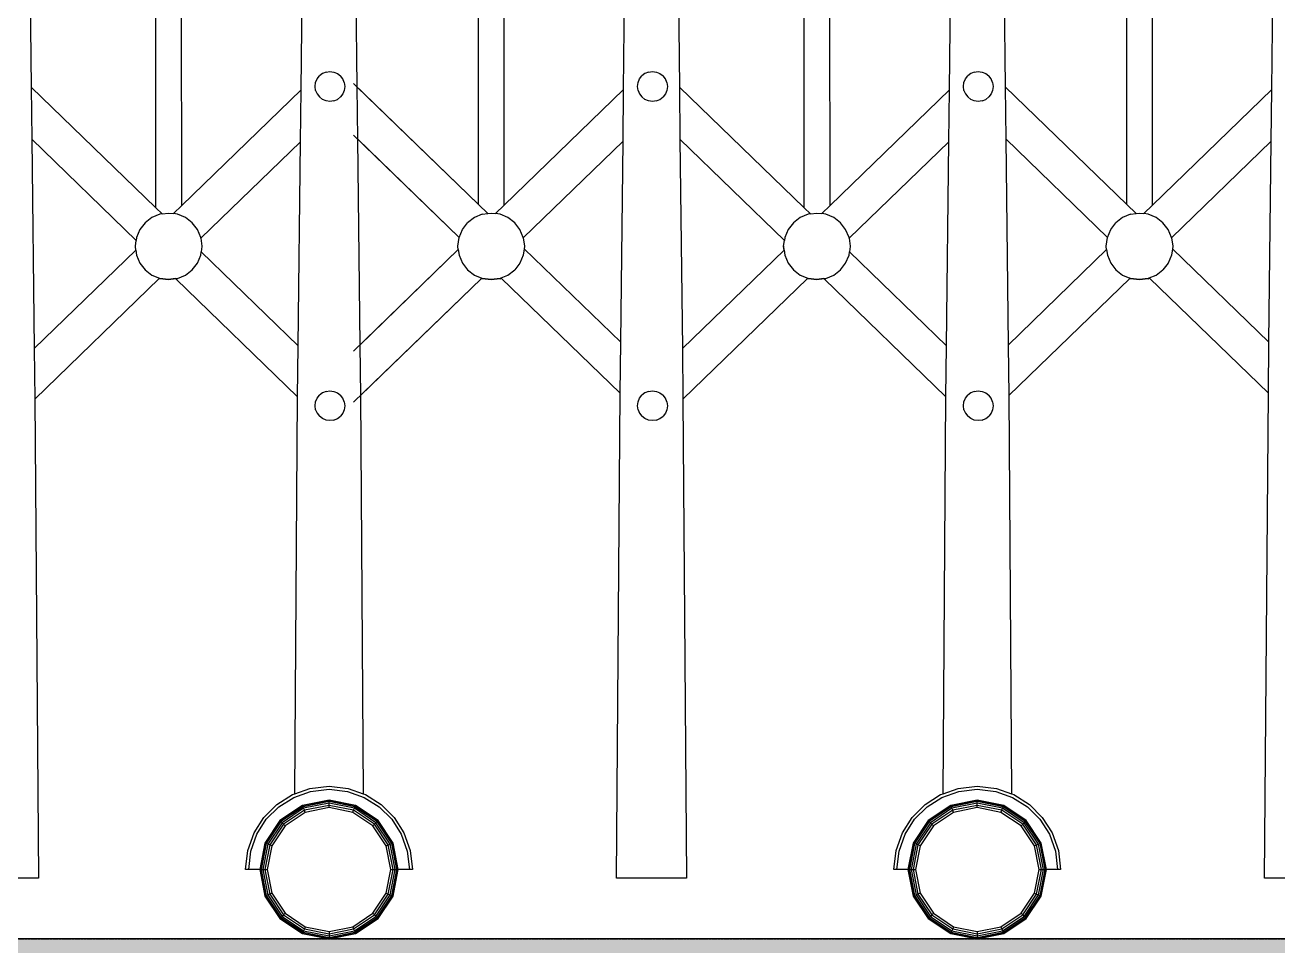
# Model space of a CAD drawing. Extents: x -202236 to 1002404, y -663931 to 1550022.
# Drawn here: x -62637 to -61625, y -351726 to -350982 of the extents above; entities that cross this region are included whole.
import ezdxf

# ---------------------------------------------------------------- set-up
doc = ezdxf.new("R2010")
doc.units = 0
doc.linetypes.add('DOTE', pattern=[2.42, 2, -0.2, 0.02, -0.2])
doc.layers.add('A-AXIS-DOTE', color=14, linetype='DOTE')
doc.layers.add('A-SFCE', color=30, linetype='Continuous')

msp = doc.modelspace()

# ---------------------------------------------------------------- hatches: boundary and pattern name
h = msp.add_hatch()
h.set_pattern_fill('混凝土', color=8, scale=15, angle=-21.69758, style=0, double=1)
h.set_pattern_definition([(50, (-68561.18, -351851.65), (107.589, -9.4128), [11.25, -123.75]), (355, (-68561.18, -351851.65), (-20.8127, 112.8288), [9, -99]), (100.4514, (-68552.21, -351852.44), (86.7764, 103.4159), [9.561, -105.1713]), (46.1842, (-68561.18, -351821.65), (160.0862, -24.8279), [16.875, -185.625]), (96.6356, (-68547.84, -351823.72), (140.1994, 146.1177), [14.3415, -157.757]), (351.1842, (-68561.18, -351821.65), (140.1993, 146.1178), [13.5, -148.5]), (21, (-68546.18, -351829.15), (89.53606, -60.39283), [11.25, -123.75]), (326, (-68546.18, -351829.15), (36.4973, 108.7725), [9, -99]), (71.4514, (-68538.72, -351834.18), (126.0334, 48.3796), [9.561, -105.1713]), (37.5, (-68561.177, -351851.65), (1.82398, 49.93408), [0, -97.8, 0, -100.5, 0, -99.375]), (7.5, (-68561.18, -351851.65), (39.46043, 59.16176), [0, -57.3, 0, -95.55, 0, -37.875]), (327.5, (-68594.627, -351851.65), (80.07337, -3.38323), [0, -37.5, 0, -117, 0, -155.25]), (317.5, (-68609.63, -351851.65), (87.47793, 15.01575), [0, -48.75, 0, -77.7, 0, -110.25])])
h.paths.add_polyline_path([(-55555.67, -351920.63), (-55555.67, -351720.63), (-70458.23, -351720.63), (-70458.23, -351920.63)])

# ---------------------------------------------------------------- linework, layer by layer
at = {"color": 250}
for p, q in [((-62270.85, -351126.81), (-62270.95, -350820.49)), ((-62270.85, -351126.81), (-62270.95, -350820.49)), ((-62250.03, -351127.29), (-62250.12, -350820.16)), ((-62250.03, -351127.29), (-62250.12, -350820.16)), ((-61746.75, -351126.81), (-61746.84, -350820.49)), ((-61725.92, -351127.29), (-61726.02, -350820.16)), ((-62531.59, -351129.65), (-62531.69, -350823.23)), ((-62510.77, -351127.71), (-62510.86, -350823)), ((-62007.48, -351129.65), (-62007.58, -350823.23)), ((-61986.66, -351127.71), (-61986.75, -350823)), ((-62414.26, -351034.17), (-62412.93, -350917.9)), ((-62370.48, -350916.96), (-62369.16, -351031.55)), ((-62153.52, -351033.75), (-62152.16, -350915.09)), ((-61890.15, -351034.17), (-61888.82, -350917.9)), ((-61846.37, -350916.96), (-61845.06, -351031.55)), ((-61629.41, -351033.75), (-61628.05, -350915.09)), ((-62633.79, -350922.2), (-62632.53, -351031.84)), ((-62109.68, -350922.2), (-62108.42, -351031.84)), ((-62401.29, -351025.33), (-62399.4, -351022.89)), ((-62396.97, -351021.01), (-62399.4, -351022.89)), ((-62394.1, -351019.8), (-62396.97, -351021.01)), ((-62394.1, -351019.8), (-62390.9, -351019.37)), ((-62390.9, -351019.37), (-62387.71, -351019.8)), ((-62387.71, -351019.8), (-62384.84, -351021.01)), ((-62384.84, -351021.01), (-62382.4, -351022.89)), ((-62380.52, -351025.33), (-62382.4, -351022.89)), ((-62140.55, -351025.33), (-62138.67, -351022.89)), ((-62136.23, -351021.01), (-62138.67, -351022.89)), ((-62133.36, -351019.8), (-62136.23, -351021.01)), ((-62133.36, -351019.8), (-62130.17, -351019.37)), ((-62130.17, -351019.37), (-62126.97, -351019.8)), ((-62126.97, -351019.8), (-62124.1, -351021.01)), ((-62124.1, -351021.01), (-62121.66, -351022.89)), ((-62119.78, -351025.33), (-62121.66, -351022.89)), ((-61877.18, -351025.33), (-61875.3, -351022.89)), ((-61872.86, -351021.01), (-61875.3, -351022.89)), ((-61869.99, -351019.8), (-61872.86, -351021.01)), ((-61869.99, -351019.8), (-61866.8, -351019.37)), ((-61866.8, -351019.37), (-61863.6, -351019.8)), ((-61863.6, -351019.8), (-61860.73, -351021.01)), ((-61860.73, -351021.01), (-61858.29, -351022.89)), ((-61856.41, -351025.33), (-61858.29, -351022.89)), ((-62632.53, -351031.84), (-62531.59, -351129.65)), ((-62632.53, -351031.84), (-62632.05, -351074.05)), ((-62402.93, -351031.39), (-62402.5, -351028.2)), ((-62402.5, -351034.59), (-62402.93, -351031.39)), ((-62402.5, -351028.2), (-62401.29, -351025.33)), ((-62379.31, -351028.2), (-62380.52, -351025.33)), ((-62379.31, -351028.2), (-62378.88, -351031.39)), ((-62378.88, -351031.39), (-62379.31, -351034.59)), ((-62371.83, -351028.96), (-62270.85, -351126.81)), ((-62369.16, -351031.55), (-62270.85, -351126.81)), ((-62369.16, -351031.55), (-62368.68, -351073.76)), ((-62142.19, -351031.39), (-62141.76, -351028.2)), ((-62141.76, -351034.59), (-62142.19, -351031.39)), ((-62141.76, -351028.2), (-62140.55, -351025.33)), ((-62118.57, -351028.2), (-62119.78, -351025.33)), ((-62118.57, -351028.2), (-62118.14, -351031.39)), ((-62118.14, -351031.39), (-62118.57, -351034.59)), ((-62108.42, -351031.84), (-62007.48, -351129.65)), ((-62108.42, -351031.84), (-62107.94, -351074.05)), ((-61878.82, -351031.39), (-61878.39, -351028.2)), ((-61878.39, -351034.59), (-61878.82, -351031.39)), ((-61878.39, -351028.2), (-61877.18, -351025.33)), ((-61855.2, -351028.2), (-61856.41, -351025.33)), ((-61855.2, -351028.2), (-61854.77, -351031.39)), ((-61854.77, -351031.39), (-61855.2, -351034.59)), ((-61845.06, -351031.55), (-61746.75, -351126.81)), ((-61845.06, -351031.55), (-61844.57, -351073.76)), ((-62510.77, -351127.71), (-62414.26, -351034.17)), ((-62414.74, -351076.04), (-62414.26, -351034.17)), ((-62402.5, -351034.59), (-62401.29, -351037.46)), ((-62401.29, -351037.46), (-62399.4, -351039.89)), ((-62396.97, -351041.78), (-62399.4, -351039.89)), ((-62394.1, -351042.99), (-62396.97, -351041.78)), ((-62390.9, -351043.42), (-62394.1, -351042.99)), ((-62387.71, -351042.99), (-62390.9, -351043.42)), ((-62387.71, -351042.99), (-62384.84, -351041.78)), ((-62384.84, -351041.78), (-62382.4, -351039.89)), ((-62380.52, -351037.46), (-62382.4, -351039.89)), ((-62379.31, -351034.59), (-62380.52, -351037.46)), ((-62250.03, -351127.29), (-62153.52, -351033.75)), ((-62250.03, -351127.29), (-62153.52, -351033.75)), ((-62154, -351075.62), (-62153.52, -351033.75)), ((-62141.76, -351034.59), (-62140.55, -351037.46)), ((-62140.55, -351037.46), (-62138.67, -351039.89)), ((-62136.23, -351041.78), (-62138.67, -351039.89)), ((-62133.36, -351042.99), (-62136.23, -351041.78)), ((-62130.17, -351043.42), (-62133.36, -351042.99)), ((-62126.97, -351042.99), (-62130.17, -351043.42)), ((-62126.97, -351042.99), (-62124.1, -351041.78)), ((-62124.1, -351041.78), (-62121.66, -351039.89)), ((-62119.78, -351037.46), (-62121.66, -351039.89)), ((-62118.57, -351034.59), (-62119.78, -351037.46)), ((-61986.66, -351127.71), (-61890.15, -351034.17)), ((-61890.63, -351076.04), (-61890.15, -351034.17)), ((-61878.39, -351034.59), (-61877.18, -351037.46)), ((-61877.18, -351037.46), (-61875.3, -351039.89)), ((-61872.86, -351041.78), (-61875.3, -351039.89)), ((-61869.99, -351042.99), (-61872.86, -351041.78)), ((-61866.8, -351043.42), (-61869.99, -351042.99)), ((-61863.6, -351042.99), (-61866.8, -351043.42)), ((-61863.6, -351042.99), (-61860.73, -351041.78)), ((-61860.73, -351041.78), (-61858.29, -351039.89)), ((-61856.41, -351037.46), (-61858.29, -351039.89)), ((-61855.2, -351034.59), (-61856.41, -351037.46)), ((-61725.92, -351127.29), (-61629.41, -351033.75)), ((-61629.89, -351075.62), (-61629.41, -351033.75)), ((-62286.51, -351153.38), (-62371.83, -351070.71)), ((-62286.51, -351153.38), (-62368.68, -351073.76)), ((-62368.68, -351073.76), (-62366.77, -351240.45)), ((-61762.4, -351153.38), (-61844.57, -351073.76)), ((-61844.57, -351073.76), (-61842.66, -351240.45)), ((-62547.61, -351155.88), (-62632.05, -351074.05)), ((-62632.05, -351074.05), (-62630.11, -351243.38)), ((-62414.74, -351076.04), (-62495.31, -351154.13)), ((-62416.63, -351241.05), (-62414.74, -351076.04)), ((-62154, -351075.62), (-62234.62, -351153.76)), ((-62154, -351075.62), (-62234.62, -351153.76)), ((-62155.86, -351238.24), (-62154, -351075.62)), ((-62023.5, -351155.88), (-62107.94, -351074.05)), ((-62107.94, -351074.05), (-62106, -351243.38)), ((-61890.63, -351076.04), (-61971.2, -351154.13)), ((-61892.52, -351241.05), (-61890.63, -351076.04)), ((-61629.89, -351075.62), (-61710.51, -351153.76)), ((-61631.75, -351238.24), (-61629.89, -351075.62)), ((-62528.49, -351134.67), (-62534.91, -351137.38)), ((-62531.59, -351129.65), (-62526.67, -351134.42)), ((-62526.67, -351134.42), (-62528.49, -351134.67)), ((-62526.67, -351134.42), (-62521.34, -351133.71)), ((-62521.34, -351133.71), (-62517.49, -351134.22)), ((-62517.49, -351134.22), (-62510.77, -351127.71)), ((-62514.19, -351134.67), (-62517.49, -351134.22)), ((-62507.77, -351137.38), (-62514.19, -351134.67)), ((-62267.75, -351134.67), (-62274.18, -351137.38)), ((-62267.75, -351134.67), (-62274.18, -351137.38)), ((-62270.85, -351126.81), (-62263.36, -351134.08)), ((-62270.85, -351126.81), (-62263.36, -351134.08)), ((-62267.75, -351134.67), (-62263.36, -351134.08)), ((-62267.75, -351134.67), (-62263.36, -351134.08)), ((-62263.36, -351134.08), (-62260.6, -351133.71)), ((-62263.36, -351134.08), (-62260.6, -351133.71)), ((-62260.6, -351133.71), (-62257.13, -351134.17)), ((-62260.6, -351133.71), (-62257.13, -351134.17)), ((-62250.03, -351127.29), (-62257.13, -351134.17)), ((-62250.03, -351127.29), (-62257.13, -351134.17)), ((-62253.45, -351134.67), (-62257.13, -351134.17)), ((-62253.45, -351134.67), (-62257.13, -351134.17)), ((-62247.03, -351137.38), (-62253.45, -351134.67)), ((-62247.03, -351137.38), (-62253.45, -351134.67)), ((-62004.38, -351134.67), (-62010.81, -351137.38)), ((-62007.48, -351129.65), (-62002.56, -351134.42)), ((-62002.56, -351134.42), (-62004.38, -351134.67)), ((-62002.56, -351134.42), (-61997.23, -351133.71)), ((-61997.23, -351133.71), (-61993.38, -351134.22)), ((-61993.38, -351134.22), (-61986.66, -351127.71)), ((-61990.08, -351134.67), (-61993.38, -351134.22)), ((-61983.66, -351137.38), (-61990.08, -351134.67)), ((-61743.64, -351134.67), (-61750.07, -351137.38)), ((-61746.75, -351126.81), (-61739.25, -351134.08)), ((-61743.64, -351134.67), (-61739.25, -351134.08)), ((-61739.25, -351134.08), (-61736.49, -351133.71)), ((-61736.49, -351133.71), (-61733.02, -351134.17)), ((-61725.92, -351127.29), (-61733.02, -351134.17)), ((-61729.35, -351134.67), (-61733.02, -351134.17)), ((-61722.92, -351137.38), (-61729.35, -351134.67)), ((-62540.36, -351141.59), (-62544.57, -351147.04)), ((-62534.91, -351137.38), (-62540.36, -351141.59)), ((-62502.32, -351141.59), (-62507.77, -351137.38)), ((-62498.11, -351147.04), (-62502.32, -351141.59)), ((-62283.83, -351147.04), (-62279.62, -351141.59)), ((-62283.83, -351147.04), (-62279.62, -351141.59)), ((-62274.18, -351137.38), (-62279.62, -351141.59)), ((-62274.18, -351137.38), (-62279.62, -351141.59)), ((-62241.58, -351141.59), (-62247.03, -351137.38)), ((-62241.58, -351141.59), (-62247.03, -351137.38)), ((-62237.37, -351147.04), (-62241.58, -351141.59)), ((-62237.37, -351147.04), (-62241.58, -351141.59)), ((-62016.25, -351141.59), (-62020.46, -351147.04)), ((-62010.81, -351137.38), (-62016.25, -351141.59)), ((-61978.21, -351141.59), (-61983.66, -351137.38)), ((-61974, -351147.04), (-61978.21, -351141.59)), ((-61759.72, -351147.04), (-61755.51, -351141.59)), ((-61750.07, -351137.38), (-61755.51, -351141.59)), ((-61717.47, -351141.59), (-61722.92, -351137.38)), ((-61713.27, -351147.04), (-61717.47, -351141.59)), ((-62547.28, -351153.46), (-62547.61, -351155.88)), ((-62544.57, -351147.04), (-62547.28, -351153.46)), ((-62495.4, -351153.46), (-62498.11, -351147.04)), ((-62495.31, -351154.13), (-62495.4, -351153.46)), ((-62495.31, -351154.13), (-62494.44, -351160.61)), ((-62287.51, -351160.61), (-62286.54, -351153.46)), ((-62287.51, -351160.61), (-62286.54, -351153.46)), ((-62286.54, -351153.46), (-62286.51, -351153.38)), ((-62286.54, -351153.46), (-62286.51, -351153.38)), ((-62286.51, -351153.38), (-62283.83, -351147.04)), ((-62286.51, -351153.38), (-62283.83, -351147.04)), ((-62234.66, -351153.46), (-62237.37, -351147.04)), ((-62234.66, -351153.46), (-62237.37, -351147.04)), ((-62234.62, -351153.76), (-62234.66, -351153.46)), ((-62234.62, -351153.76), (-62234.66, -351153.46)), ((-62234.62, -351153.76), (-62233.7, -351160.61)), ((-62234.62, -351153.76), (-62233.7, -351160.61)), ((-62023.17, -351153.46), (-62023.5, -351155.88)), ((-62020.46, -351147.04), (-62023.17, -351153.46)), ((-61971.29, -351153.46), (-61974, -351147.04)), ((-61971.2, -351154.13), (-61971.29, -351153.46)), ((-61971.2, -351154.13), (-61970.33, -351160.61)), ((-61763.4, -351160.61), (-61762.44, -351153.46)), ((-61762.44, -351153.46), (-61762.4, -351153.38)), ((-61762.4, -351153.38), (-61759.72, -351147.04)), ((-61710.55, -351153.46), (-61713.27, -351147.04)), ((-61710.51, -351153.76), (-61710.55, -351153.46)), ((-61710.51, -351153.76), (-61709.59, -351160.61)), ((-62630.11, -351243.38), (-62547.87, -351163.67)), ((-62548.25, -351160.61), (-62547.61, -351155.88)), ((-62548.22, -351160.77), (-62548.25, -351160.61)), ((-62548.25, -351160.92), (-62548.22, -351160.77)), ((-62547.87, -351163.67), (-62548.25, -351160.92)), ((-62547.84, -351163.64), (-62548.22, -351160.77)), ((-62547.87, -351163.67), (-62547.84, -351163.64)), ((-62547.84, -351163.64), (-62547.28, -351167.76)), ((-62495.4, -351167.76), (-62495.04, -351165.08)), ((-62494.46, -351160.77), (-62495.04, -351165.08)), ((-62495.04, -351165.08), (-62495, -351165.11)), ((-62494.44, -351160.92), (-62495, -351165.11)), ((-62495, -351165.11), (-62416.63, -351241.05)), ((-62494.44, -351160.61), (-62494.46, -351160.77)), ((-62494.46, -351160.77), (-62494.44, -351160.92)), ((-62371.83, -351245.35), (-62287.19, -351163.31)), ((-62366.77, -351240.45), (-62287.19, -351163.31)), ((-62287.49, -351160.77), (-62287.51, -351160.61)), ((-62287.49, -351160.77), (-62287.51, -351160.61)), ((-62287.51, -351160.92), (-62287.49, -351160.77)), ((-62287.51, -351160.92), (-62287.49, -351160.77)), ((-62287.19, -351163.31), (-62287.51, -351160.92)), ((-62287.19, -351163.31), (-62287.51, -351160.92)), ((-62287.15, -351163.27), (-62287.49, -351160.77)), ((-62287.15, -351163.27), (-62287.49, -351160.77)), ((-62287.19, -351163.31), (-62287.15, -351163.27)), ((-62287.19, -351163.31), (-62287.15, -351163.27)), ((-62287.15, -351163.27), (-62286.54, -351167.76)), ((-62287.15, -351163.27), (-62286.54, -351167.76)), ((-62233.96, -351162.56), (-62234.66, -351167.76)), ((-62233.96, -351162.56), (-62234.66, -351167.76)), ((-62233.72, -351160.77), (-62233.96, -351162.56)), ((-62233.72, -351160.77), (-62233.96, -351162.56)), ((-62233.96, -351162.56), (-62233.92, -351162.6)), ((-62233.96, -351162.56), (-62233.92, -351162.6)), ((-62233.7, -351160.92), (-62233.92, -351162.6)), ((-62233.7, -351160.92), (-62233.92, -351162.6)), ((-62233.92, -351162.6), (-62155.86, -351238.24)), ((-62233.92, -351162.6), (-62155.86, -351238.24)), ((-62233.7, -351160.61), (-62233.72, -351160.77)), ((-62233.7, -351160.61), (-62233.72, -351160.77)), ((-62233.72, -351160.77), (-62233.7, -351160.92)), ((-62233.72, -351160.77), (-62233.7, -351160.92)), ((-62106, -351243.38), (-62023.77, -351163.67)), ((-62024.14, -351160.61), (-62023.5, -351155.88)), ((-62024.12, -351160.77), (-62024.14, -351160.61)), ((-62024.14, -351160.92), (-62024.12, -351160.77)), ((-62023.77, -351163.67), (-62024.14, -351160.92)), ((-62023.73, -351163.64), (-62024.12, -351160.77)), ((-62023.77, -351163.67), (-62023.73, -351163.64)), ((-62023.73, -351163.64), (-62023.17, -351167.76)), ((-61971.29, -351167.76), (-61970.93, -351165.08)), ((-61970.35, -351160.77), (-61970.93, -351165.08)), ((-61970.93, -351165.08), (-61970.89, -351165.11)), ((-61970.33, -351160.92), (-61970.89, -351165.11)), ((-61970.89, -351165.11), (-61892.52, -351241.05)), ((-61970.33, -351160.61), (-61970.35, -351160.77)), ((-61970.35, -351160.77), (-61970.33, -351160.92)), ((-61842.66, -351240.45), (-61763.08, -351163.31)), ((-61763.38, -351160.77), (-61763.4, -351160.61)), ((-61763.4, -351160.92), (-61763.38, -351160.77)), ((-61763.08, -351163.31), (-61763.4, -351160.92)), ((-61763.04, -351163.27), (-61763.38, -351160.77)), ((-61763.08, -351163.31), (-61763.04, -351163.27)), ((-61763.04, -351163.27), (-61762.44, -351167.76)), ((-61709.85, -351162.56), (-61710.55, -351167.76)), ((-61709.61, -351160.77), (-61709.85, -351162.56)), ((-61709.85, -351162.56), (-61709.82, -351162.6)), ((-61709.59, -351160.92), (-61709.82, -351162.6)), ((-61709.82, -351162.6), (-61631.75, -351238.24)), ((-61709.59, -351160.61), (-61709.61, -351160.77)), ((-61709.61, -351160.77), (-61709.59, -351160.92)), ((-62547.28, -351167.76), (-62544.57, -351174.18)), ((-62544.57, -351174.18), (-62540.36, -351179.63)), ((-62502.32, -351179.63), (-62498.11, -351174.18)), ((-62498.11, -351174.18), (-62495.4, -351167.76)), ((-62286.54, -351167.76), (-62283.83, -351174.18)), ((-62286.54, -351167.76), (-62283.83, -351174.18)), ((-62283.83, -351174.18), (-62279.62, -351179.63)), ((-62283.83, -351174.18), (-62279.62, -351179.63)), ((-62237.37, -351174.18), (-62241.58, -351179.63)), ((-62237.37, -351174.18), (-62241.58, -351179.63)), ((-62234.66, -351167.76), (-62237.37, -351174.18)), ((-62234.66, -351167.76), (-62237.37, -351174.18)), ((-62023.17, -351167.76), (-62020.46, -351174.18)), ((-62020.46, -351174.18), (-62016.25, -351179.63)), ((-61978.21, -351179.63), (-61974, -351174.18)), ((-61974, -351174.18), (-61971.29, -351167.76)), ((-61762.44, -351167.76), (-61759.72, -351174.18)), ((-61759.72, -351174.18), (-61755.51, -351179.63)), ((-61713.27, -351174.18), (-61717.47, -351179.63)), ((-61710.55, -351167.76), (-61713.27, -351174.18)), ((-62540.36, -351179.63), (-62534.91, -351183.84)), ((-62534.91, -351183.84), (-62528.68, -351186.47)), ((-62514.19, -351186.55), (-62507.77, -351183.84)), ((-62507.77, -351183.84), (-62502.32, -351179.63)), ((-62279.62, -351179.63), (-62274.18, -351183.84)), ((-62279.62, -351179.63), (-62274.18, -351183.84)), ((-62274.18, -351183.84), (-62268.24, -351186.35)), ((-62274.18, -351183.84), (-62268.24, -351186.35)), ((-62252.64, -351186.21), (-62247.03, -351183.84)), ((-62252.64, -351186.21), (-62247.03, -351183.84)), ((-62247.03, -351183.84), (-62241.58, -351179.63)), ((-62247.03, -351183.84), (-62241.58, -351179.63)), ((-62016.25, -351179.63), (-62010.81, -351183.84)), ((-62010.81, -351183.84), (-62004.57, -351186.47)), ((-61990.08, -351186.55), (-61983.66, -351183.84)), ((-61983.66, -351183.84), (-61978.21, -351179.63)), ((-61755.51, -351179.63), (-61750.07, -351183.84)), ((-61750.07, -351183.84), (-61744.13, -351186.35)), ((-61728.53, -351186.21), (-61722.92, -351183.84)), ((-61722.92, -351183.84), (-61717.47, -351179.63)), ((-62528.9, -351186.69), (-62629.64, -351284.33)), ((-62528.68, -351186.47), (-62528.9, -351186.69)), ((-62528.49, -351186.86), (-62528.9, -351186.69)), ((-62528.49, -351186.55), (-62528.68, -351186.47)), ((-62521.34, -351187.52), (-62528.49, -351186.55)), ((-62521.34, -351187.82), (-62528.49, -351186.86)), ((-62515.73, -351186.76), (-62521.34, -351187.52)), ((-62515.46, -351187.03), (-62521.34, -351187.82)), ((-62515.73, -351186.76), (-62514.19, -351186.55)), ((-62515.46, -351187.03), (-62515.73, -351186.76)), ((-62417.11, -351282.33), (-62515.46, -351187.03)), ((-62268.46, -351186.56), (-62371.83, -351286.76)), ((-62268.46, -351186.56), (-62366.3, -351281.4)), ((-62268.24, -351186.35), (-62268.46, -351186.56)), ((-62268.24, -351186.35), (-62268.46, -351186.56)), ((-62267.75, -351186.86), (-62268.46, -351186.56)), ((-62267.75, -351186.86), (-62268.46, -351186.56)), ((-62267.75, -351186.55), (-62268.24, -351186.35)), ((-62267.75, -351186.55), (-62268.24, -351186.35)), ((-62260.6, -351187.52), (-62267.75, -351186.55)), ((-62260.6, -351187.52), (-62267.75, -351186.55)), ((-62260.6, -351187.82), (-62267.75, -351186.86)), ((-62260.6, -351187.82), (-62267.75, -351186.86)), ((-62253.45, -351186.55), (-62260.6, -351187.52)), ((-62253.45, -351186.55), (-62260.6, -351187.52)), ((-62253.45, -351186.86), (-62260.6, -351187.82)), ((-62253.45, -351186.86), (-62260.6, -351187.82)), ((-62253.45, -351186.55), (-62252.64, -351186.21)), ((-62253.45, -351186.55), (-62252.64, -351186.21)), ((-62253.45, -351186.86), (-62252.41, -351186.42)), ((-62253.45, -351186.86), (-62252.41, -351186.42)), ((-62252.41, -351186.42), (-62252.64, -351186.21)), ((-62252.41, -351186.42), (-62252.64, -351186.21)), ((-62156.34, -351279.52), (-62252.41, -351186.42)), ((-62156.34, -351279.52), (-62252.41, -351186.42)), ((-62004.79, -351186.69), (-62105.53, -351284.33)), ((-62004.57, -351186.47), (-62004.79, -351186.69)), ((-62004.38, -351186.86), (-62004.79, -351186.69)), ((-62004.38, -351186.55), (-62004.57, -351186.47)), ((-61997.23, -351187.52), (-62004.38, -351186.55)), ((-61997.23, -351187.82), (-62004.38, -351186.86)), ((-61991.63, -351186.76), (-61997.23, -351187.52)), ((-61991.35, -351187.03), (-61997.23, -351187.82)), ((-61991.63, -351186.76), (-61990.08, -351186.55)), ((-61991.35, -351187.03), (-61991.63, -351186.76)), ((-61893, -351282.33), (-61991.35, -351187.03)), ((-61744.35, -351186.56), (-61842.19, -351281.4)), ((-61744.13, -351186.35), (-61744.35, -351186.56)), ((-61743.64, -351186.86), (-61744.35, -351186.56)), ((-61743.64, -351186.55), (-61744.13, -351186.35)), ((-61736.49, -351187.52), (-61743.64, -351186.55)), ((-61736.49, -351187.82), (-61743.64, -351186.86)), ((-61729.35, -351186.55), (-61736.49, -351187.52)), ((-61729.35, -351186.86), (-61736.49, -351187.82)), ((-61729.35, -351186.55), (-61728.53, -351186.21)), ((-61729.35, -351186.86), (-61728.31, -351186.42)), ((-61728.31, -351186.42), (-61728.53, -351186.21)), ((-61632.23, -351279.52), (-61728.31, -351186.42)), ((-62630.11, -351243.38), (-62629.64, -351284.33)), ((-62417.11, -351282.33), (-62416.63, -351241.05)), ((-62366.77, -351240.45), (-62366.3, -351281.4)), ((-62156.34, -351279.52), (-62155.86, -351238.24)), ((-62106, -351243.38), (-62105.53, -351284.33)), ((-61893, -351282.33), (-61892.52, -351241.05)), ((-61842.66, -351240.45), (-61842.19, -351281.4)), ((-61632.23, -351279.52), (-61631.75, -351238.24)), ((-62629.64, -351284.33), (-62626.66, -351671.58)), ((-62419.32, -351603.33), (-62417.11, -351282.33)), ((-62402.93, -351289.55), (-62402.5, -351286.35)), ((-62402.5, -351286.35), (-62401.29, -351283.48)), ((-62401.29, -351283.48), (-62399.4, -351281.05)), ((-62396.97, -351279.17), (-62399.4, -351281.05)), ((-62394.1, -351277.95), (-62396.97, -351279.17)), ((-62394.1, -351277.95), (-62390.9, -351277.52)), ((-62390.9, -351277.52), (-62387.71, -351277.95)), ((-62387.71, -351277.95), (-62384.84, -351279.17)), ((-62384.84, -351279.17), (-62382.4, -351281.05)), ((-62380.52, -351283.48), (-62382.4, -351281.05)), ((-62379.31, -351286.35), (-62380.52, -351283.48)), ((-62379.31, -351286.35), (-62378.88, -351289.55)), ((-62366.3, -351281.4), (-62364.07, -351603.33)), ((-62159.37, -351671.58), (-62156.34, -351279.52)), ((-62142.19, -351289.55), (-62141.76, -351286.35)), ((-62141.76, -351286.35), (-62140.55, -351283.48)), ((-62140.55, -351283.48), (-62138.67, -351281.05)), ((-62136.23, -351279.17), (-62138.67, -351281.05)), ((-62133.36, -351277.95), (-62136.23, -351279.17)), ((-62133.36, -351277.95), (-62130.17, -351277.52)), ((-62130.17, -351277.52), (-62126.97, -351277.95)), ((-62126.97, -351277.95), (-62124.1, -351279.17)), ((-62124.1, -351279.17), (-62121.66, -351281.05)), ((-62119.78, -351283.48), (-62121.66, -351281.05)), ((-62118.57, -351286.35), (-62119.78, -351283.48)), ((-62118.57, -351286.35), (-62118.14, -351289.55)), ((-62105.53, -351284.33), (-62102.55, -351671.58)), ((-61895.22, -351603.33), (-61893, -351282.33)), ((-61878.82, -351289.55), (-61878.39, -351286.35)), ((-61878.39, -351286.35), (-61877.18, -351283.48)), ((-61877.18, -351283.48), (-61875.3, -351281.05)), ((-61872.86, -351279.17), (-61875.3, -351281.05)), ((-61869.99, -351277.95), (-61872.86, -351279.17)), ((-61869.99, -351277.95), (-61866.8, -351277.52)), ((-61866.8, -351277.52), (-61863.6, -351277.95)), ((-61863.6, -351277.95), (-61860.73, -351279.17)), ((-61860.73, -351279.17), (-61858.29, -351281.05)), ((-61856.41, -351283.48), (-61858.29, -351281.05)), ((-61855.2, -351286.35), (-61856.41, -351283.48)), ((-61855.2, -351286.35), (-61854.77, -351289.55)), ((-61842.19, -351281.4), (-61839.96, -351603.33)), ((-61635.26, -351671.58), (-61632.23, -351279.52)), ((-62402.5, -351292.74), (-62402.93, -351289.55)), ((-62402.5, -351292.74), (-62401.29, -351295.62)), ((-62401.29, -351295.62), (-62399.4, -351298.05)), ((-62380.52, -351295.62), (-62382.4, -351298.05)), ((-62379.31, -351292.74), (-62380.52, -351295.62)), ((-62378.88, -351289.55), (-62379.31, -351292.74)), ((-62141.76, -351292.74), (-62142.19, -351289.55)), ((-62141.76, -351292.74), (-62140.55, -351295.62)), ((-62140.55, -351295.62), (-62138.67, -351298.05)), ((-62119.78, -351295.62), (-62121.66, -351298.05)), ((-62118.57, -351292.74), (-62119.78, -351295.62)), ((-62118.14, -351289.55), (-62118.57, -351292.74)), ((-61878.39, -351292.74), (-61878.82, -351289.55)), ((-61878.39, -351292.74), (-61877.18, -351295.62)), ((-61877.18, -351295.62), (-61875.3, -351298.05)), ((-61856.41, -351295.62), (-61858.29, -351298.05)), ((-61855.2, -351292.74), (-61856.41, -351295.62)), ((-61854.77, -351289.55), (-61855.2, -351292.74)), ((-62396.97, -351299.93), (-62399.4, -351298.05)), ((-62394.1, -351301.14), (-62396.97, -351299.93)), ((-62390.9, -351301.57), (-62394.1, -351301.14)), ((-62387.71, -351301.14), (-62390.9, -351301.57)), ((-62387.71, -351301.14), (-62384.84, -351299.93)), ((-62384.84, -351299.93), (-62382.4, -351298.05)), ((-62136.23, -351299.93), (-62138.67, -351298.05)), ((-62133.36, -351301.14), (-62136.23, -351299.93)), ((-62130.17, -351301.57), (-62133.36, -351301.14)), ((-62126.97, -351301.14), (-62130.17, -351301.57)), ((-62126.97, -351301.14), (-62124.1, -351299.93)), ((-62124.1, -351299.93), (-62121.66, -351298.05)), ((-61872.86, -351299.93), (-61875.3, -351298.05)), ((-61869.99, -351301.14), (-61872.86, -351299.93)), ((-61866.8, -351301.57), (-61869.99, -351301.14)), ((-61863.6, -351301.14), (-61866.8, -351301.57)), ((-61863.6, -351301.14), (-61860.73, -351299.93)), ((-61860.73, -351299.93), (-61858.29, -351298.05)), ((-62419.32, -351603.33), (-62407.14, -351598.97)), ((-62407.14, -351598.97), (-62391.7, -351597.19)), ((-62406.58, -351601.37), (-62391.7, -351599.65)), ((-62391.7, -351597.19), (-62376.25, -351598.97)), ((-62391.7, -351599.65), (-62376.81, -351601.37)), ((-62376.25, -351598.97), (-62364.07, -351603.33)), ((-61895.22, -351603.33), (-61883.03, -351598.97)), ((-61883.03, -351598.97), (-61867.59, -351597.19)), ((-61882.47, -351601.37), (-61867.59, -351599.65)), ((-61867.59, -351597.19), (-61852.14, -351598.97)), ((-61867.59, -351599.65), (-61852.7, -351601.37)), ((-61852.14, -351598.97), (-61839.96, -351603.33)), ((-62433.84, -351612.01), (-62421.33, -351604.05)), ((-62432.31, -351613.93), (-62420.25, -351606.26)), ((-62421.33, -351604.05), (-62419.32, -351603.33)), ((-62420.25, -351606.26), (-62406.58, -351601.37)), ((-62391.7, -351608.56), (-62413.14, -351612.82)), ((-62391.7, -351608.85), (-62413.03, -351613.09)), ((-62391.7, -351609.7), (-62412.71, -351613.88)), ((-62370.25, -351612.82), (-62391.7, -351608.56)), ((-62391.7, -351608.85), (-62391.7, -351608.56)), ((-62370.36, -351613.09), (-62391.7, -351608.85)), ((-62391.7, -351609.7), (-62391.7, -351608.85)), ((-62370.69, -351613.88), (-62391.7, -351609.7)), ((-62391.7, -351611.02), (-62391.7, -351609.7)), ((-62376.81, -351601.37), (-62363.14, -351606.26)), ((-62364.07, -351603.33), (-62362.07, -351604.05)), ((-62363.14, -351606.26), (-62351.09, -351613.93)), ((-62362.07, -351604.05), (-62349.55, -351612.01)), ((-61909.73, -351612.01), (-61897.22, -351604.05)), ((-61908.2, -351613.93), (-61896.14, -351606.26)), ((-61897.22, -351604.05), (-61895.22, -351603.33)), ((-61896.14, -351606.26), (-61882.47, -351601.37)), ((-61867.59, -351608.56), (-61889.03, -351612.82)), ((-61867.59, -351608.85), (-61888.92, -351613.09)), ((-61867.59, -351609.7), (-61888.6, -351613.88)), ((-61846.14, -351612.82), (-61867.59, -351608.56)), ((-61867.59, -351608.85), (-61867.59, -351608.56)), ((-61846.26, -351613.09), (-61867.59, -351608.85)), ((-61867.59, -351609.7), (-61867.59, -351608.85)), ((-61846.58, -351613.88), (-61867.59, -351609.7)), ((-61867.59, -351611.02), (-61867.59, -351609.7)), ((-61852.7, -351601.37), (-61839.04, -351606.26)), ((-61839.96, -351603.33), (-61837.96, -351604.05)), ((-61839.04, -351606.26), (-61826.98, -351613.93)), ((-61837.96, -351604.05), (-61825.44, -351612.01)), ((-62444.29, -351622.45), (-62433.84, -351612.01)), ((-62442.37, -351624), (-62432.31, -351613.93)), ((-62413.14, -351612.82), (-62431.32, -351624.97)), ((-62413.03, -351613.09), (-62431.12, -351625.18)), ((-62412.71, -351613.88), (-62430.52, -351625.78)), ((-62412.2, -351615.1), (-62429.58, -351626.71)), ((-62411.56, -351616.64), (-62428.4, -351627.89)), ((-62410.86, -351618.35), (-62427.1, -351629.2)), ((-62413.03, -351613.09), (-62413.14, -351612.82)), ((-62412.71, -351613.88), (-62413.03, -351613.09)), ((-62412.2, -351615.1), (-62412.71, -351613.88)), ((-62391.7, -351611.02), (-62412.2, -351615.1)), ((-62411.56, -351616.64), (-62412.2, -351615.1)), ((-62391.7, -351612.69), (-62411.56, -351616.64)), ((-62410.86, -351618.35), (-62411.56, -351616.64)), ((-62391.7, -351614.53), (-62410.86, -351618.35)), ((-62371.2, -351615.1), (-62391.7, -351611.02)), ((-62391.7, -351612.69), (-62391.7, -351611.02)), ((-62371.83, -351616.64), (-62391.7, -351612.69)), ((-62391.7, -351614.53), (-62391.7, -351612.69)), ((-62372.54, -351618.35), (-62391.7, -351614.53)), ((-62372.54, -351618.35), (-62371.83, -351616.64)), ((-62356.3, -351629.2), (-62372.54, -351618.35)), ((-62371.83, -351616.64), (-62371.2, -351615.1)), ((-62354.99, -351627.89), (-62371.83, -351616.64)), ((-62371.2, -351615.1), (-62370.69, -351613.88)), ((-62353.81, -351626.71), (-62371.2, -351615.1)), ((-62370.69, -351613.88), (-62370.36, -351613.09)), ((-62352.88, -351625.78), (-62370.69, -351613.88)), ((-62370.36, -351613.09), (-62370.25, -351612.82)), ((-62352.28, -351625.18), (-62370.36, -351613.09)), ((-62352.07, -351624.97), (-62370.25, -351612.82)), ((-62351.09, -351613.93), (-62341.03, -351624)), ((-62349.55, -351612.01), (-62339.11, -351622.45)), ((-61920.18, -351622.45), (-61909.73, -351612.01)), ((-61918.26, -351624), (-61908.2, -351613.93)), ((-61889.03, -351612.82), (-61907.21, -351624.97)), ((-61888.92, -351613.09), (-61907.01, -351625.18)), ((-61888.6, -351613.88), (-61906.41, -351625.78)), ((-61888.09, -351615.1), (-61905.47, -351626.71)), ((-61887.45, -351616.64), (-61904.29, -351627.89)), ((-61886.75, -351618.35), (-61902.99, -351629.2)), ((-61888.92, -351613.09), (-61889.03, -351612.82)), ((-61888.6, -351613.88), (-61888.92, -351613.09)), ((-61888.09, -351615.1), (-61888.6, -351613.88)), ((-61867.59, -351611.02), (-61888.09, -351615.1)), ((-61887.45, -351616.64), (-61888.09, -351615.1)), ((-61867.59, -351612.69), (-61887.45, -351616.64)), ((-61886.75, -351618.35), (-61887.45, -351616.64)), ((-61867.59, -351614.53), (-61886.75, -351618.35)), ((-61847.09, -351615.1), (-61867.59, -351611.02)), ((-61867.59, -351612.69), (-61867.59, -351611.02)), ((-61847.72, -351616.64), (-61867.59, -351612.69)), ((-61867.59, -351614.53), (-61867.59, -351612.69)), ((-61848.43, -351618.35), (-61867.59, -351614.53)), ((-61848.43, -351618.35), (-61847.72, -351616.64)), ((-61832.19, -351629.2), (-61848.43, -351618.35)), ((-61847.72, -351616.64), (-61847.09, -351615.1)), ((-61830.88, -351627.89), (-61847.72, -351616.64)), ((-61847.09, -351615.1), (-61846.58, -351613.88)), ((-61829.71, -351626.71), (-61847.09, -351615.1)), ((-61846.58, -351613.88), (-61846.26, -351613.09)), ((-61828.77, -351625.78), (-61846.58, -351613.88)), ((-61846.26, -351613.09), (-61846.14, -351612.82)), ((-61828.17, -351625.18), (-61846.26, -351613.09)), ((-61827.96, -351624.97), (-61846.14, -351612.82)), ((-61826.98, -351613.93), (-61816.92, -351624)), ((-61825.44, -351612.01), (-61815, -351622.45)), ((-62452.25, -351634.97), (-62444.29, -351622.45)), ((-62450.04, -351636.06), (-62442.37, -351624)), ((-62431.32, -351624.97), (-62443.47, -351643.15)), ((-62431.12, -351625.18), (-62443.2, -351643.26)), ((-62430.52, -351625.78), (-62442.42, -351643.59)), ((-62429.58, -351626.71), (-62441.19, -351644.09)), ((-62428.4, -351627.89), (-62439.65, -351644.73)), ((-62427.1, -351629.2), (-62437.95, -351645.44)), ((-62431.12, -351625.18), (-62431.32, -351624.97)), ((-62430.52, -351625.78), (-62431.12, -351625.18)), ((-62429.58, -351626.71), (-62430.52, -351625.78)), ((-62428.4, -351627.89), (-62429.58, -351626.71)), ((-62427.1, -351629.2), (-62428.4, -351627.89)), ((-62356.3, -351629.2), (-62354.99, -351627.89)), ((-62345.45, -351645.44), (-62356.3, -351629.2)), ((-62354.99, -351627.89), (-62353.81, -351626.71)), ((-62343.74, -351644.73), (-62354.99, -351627.89)), ((-62353.81, -351626.71), (-62352.88, -351625.78)), ((-62342.2, -351644.09), (-62353.81, -351626.71)), ((-62352.88, -351625.78), (-62352.28, -351625.18)), ((-62340.98, -351643.59), (-62352.88, -351625.78)), ((-62352.28, -351625.18), (-62352.07, -351624.97)), ((-62340.19, -351643.26), (-62352.28, -351625.18)), ((-62339.92, -351643.15), (-62352.07, -351624.97)), ((-62341.03, -351624), (-62333.36, -351636.06)), ((-62339.11, -351622.45), (-62331.15, -351634.97)), ((-61928.14, -351634.97), (-61920.18, -351622.45)), ((-61925.93, -351636.06), (-61918.26, -351624)), ((-61907.21, -351624.97), (-61919.36, -351643.15)), ((-61907.01, -351625.18), (-61919.09, -351643.26)), ((-61906.41, -351625.78), (-61918.31, -351643.59)), ((-61905.47, -351626.71), (-61917.09, -351644.09)), ((-61904.29, -351627.89), (-61915.55, -351644.73)), ((-61902.99, -351629.2), (-61913.84, -351645.44)), ((-61907.01, -351625.18), (-61907.21, -351624.97)), ((-61906.41, -351625.78), (-61907.01, -351625.18)), ((-61905.47, -351626.71), (-61906.41, -351625.78)), ((-61904.29, -351627.89), (-61905.47, -351626.71)), ((-61902.99, -351629.2), (-61904.29, -351627.89)), ((-61832.19, -351629.2), (-61830.88, -351627.89)), ((-61821.34, -351645.44), (-61832.19, -351629.2)), ((-61830.88, -351627.89), (-61829.71, -351626.71)), ((-61819.63, -351644.73), (-61830.88, -351627.89)), ((-61829.71, -351626.71), (-61828.77, -351625.78)), ((-61818.09, -351644.09), (-61829.71, -351626.71)), ((-61828.77, -351625.78), (-61828.17, -351625.18)), ((-61816.87, -351643.59), (-61828.77, -351625.78)), ((-61828.17, -351625.18), (-61827.96, -351624.97)), ((-61816.09, -351643.26), (-61828.17, -351625.18)), ((-61815.82, -351643.15), (-61827.96, -351624.97)), ((-61816.92, -351624), (-61809.25, -351636.06)), ((-61815, -351622.45), (-61807.04, -351634.97)), ((-62457.32, -351649.15), (-62452.25, -351634.97)), ((-62454.93, -351649.73), (-62450.04, -351636.06)), ((-62333.36, -351636.06), (-62328.47, -351649.73)), ((-62331.15, -351634.97), (-62326.07, -351649.15)), ((-61933.21, -351649.15), (-61928.14, -351634.97)), ((-61930.82, -351649.73), (-61925.93, -351636.06)), ((-61809.25, -351636.06), (-61804.36, -351649.73)), ((-61807.04, -351634.97), (-61801.96, -351649.15)), ((-62459.1, -351664.6), (-62457.32, -351649.15)), ((-62456.64, -351664.6), (-62454.93, -351649.73)), ((-62443.47, -351643.15), (-62447.74, -351664.6)), ((-62443.2, -351643.26), (-62447.44, -351664.6)), ((-62442.42, -351643.59), (-62446.59, -351664.6)), ((-62441.19, -351644.09), (-62445.27, -351664.6)), ((-62439.65, -351644.73), (-62443.61, -351664.6)), ((-62443.2, -351643.26), (-62443.47, -351643.15)), ((-62442.42, -351643.59), (-62443.2, -351643.26)), ((-62441.19, -351644.09), (-62442.42, -351643.59)), ((-62437.95, -351645.44), (-62441.76, -351664.6)), ((-62439.65, -351644.73), (-62441.19, -351644.09)), ((-62437.95, -351645.44), (-62439.65, -351644.73)), ((-62345.45, -351645.44), (-62343.74, -351644.73)), ((-62341.64, -351664.6), (-62345.45, -351645.44)), ((-62343.74, -351644.73), (-62342.2, -351644.09)), ((-62339.79, -351664.6), (-62343.74, -351644.73)), ((-62342.2, -351644.09), (-62340.98, -351643.59)), ((-62338.12, -351664.6), (-62342.2, -351644.09)), ((-62340.98, -351643.59), (-62340.19, -351643.26)), ((-62336.8, -351664.6), (-62340.98, -351643.59)), ((-62340.19, -351643.26), (-62339.92, -351643.15)), ((-62335.95, -351664.6), (-62340.19, -351643.26)), ((-62335.66, -351664.6), (-62339.92, -351643.15)), ((-62328.47, -351649.73), (-62326.75, -351664.6)), ((-62326.07, -351649.15), (-62324.29, -351664.6)), ((-61935, -351664.6), (-61933.21, -351649.15)), ((-61932.53, -351664.6), (-61930.82, -351649.73)), ((-61919.36, -351643.15), (-61923.63, -351664.6)), ((-61919.09, -351643.26), (-61923.34, -351664.6)), ((-61918.31, -351643.59), (-61922.49, -351664.6)), ((-61917.09, -351644.09), (-61921.16, -351664.6)), ((-61915.55, -351644.73), (-61919.5, -351664.6)), ((-61919.09, -351643.26), (-61919.36, -351643.15)), ((-61918.31, -351643.59), (-61919.09, -351643.26)), ((-61917.09, -351644.09), (-61918.31, -351643.59)), ((-61913.84, -351645.44), (-61917.65, -351664.6)), ((-61915.55, -351644.73), (-61917.09, -351644.09)), ((-61913.84, -351645.44), (-61915.55, -351644.73)), ((-61821.34, -351645.44), (-61819.63, -351644.73)), ((-61817.53, -351664.6), (-61821.34, -351645.44)), ((-61819.63, -351644.73), (-61818.09, -351644.09)), ((-61815.68, -351664.6), (-61819.63, -351644.73)), ((-61818.09, -351644.09), (-61816.87, -351643.59)), ((-61814.01, -351664.6), (-61818.09, -351644.09)), ((-61816.87, -351643.59), (-61816.09, -351643.26)), ((-61812.69, -351664.6), (-61816.87, -351643.59)), ((-61816.09, -351643.26), (-61815.82, -351643.15)), ((-61811.84, -351664.6), (-61816.09, -351643.26)), ((-61811.55, -351664.6), (-61815.82, -351643.15)), ((-61804.36, -351649.73), (-61802.65, -351664.6)), ((-61801.96, -351649.15), (-61800.18, -351664.6)), ((-62626.66, -351671.58), (-62683.48, -351671.58)), ((-62456.64, -351664.6), (-62459.1, -351664.6)), ((-62447.74, -351664.6), (-62456.64, -351664.6)), ((-62447.74, -351664.6), (-62443.47, -351686.04)), ((-62447.74, -351664.6), (-62447.44, -351664.6)), ((-62447.44, -351664.6), (-62443.2, -351685.93)), ((-62447.44, -351664.6), (-62446.59, -351664.6)), ((-62446.59, -351664.6), (-62442.42, -351685.6)), ((-62446.59, -351664.6), (-62445.27, -351664.6)), ((-62445.27, -351664.6), (-62441.19, -351685.1)), ((-62445.27, -351664.6), (-62443.61, -351664.6)), ((-62443.61, -351664.6), (-62439.65, -351684.46)), ((-62443.61, -351664.6), (-62441.76, -351664.6)), ((-62441.76, -351664.6), (-62437.95, -351683.75)), ((-62345.45, -351683.75), (-62341.64, -351664.6)), ((-62343.74, -351684.46), (-62339.79, -351664.6)), ((-62342.2, -351685.1), (-62338.12, -351664.6)), ((-62341.64, -351664.6), (-62339.79, -351664.6)), ((-62340.98, -351685.6), (-62336.8, -351664.6)), ((-62340.19, -351685.93), (-62335.95, -351664.6)), ((-62339.92, -351686.04), (-62335.66, -351664.6)), ((-62339.79, -351664.6), (-62338.12, -351664.6)), ((-62338.12, -351664.6), (-62336.8, -351664.6)), ((-62336.8, -351664.6), (-62335.95, -351664.6)), ((-62335.95, -351664.6), (-62335.66, -351664.6)), ((-62326.75, -351664.6), (-62335.66, -351664.6)), ((-62324.29, -351664.6), (-62326.75, -351664.6)), ((-62102.55, -351671.58), (-62159.37, -351671.58)), ((-61932.53, -351664.6), (-61935, -351664.6)), ((-61923.63, -351664.6), (-61932.53, -351664.6)), ((-61923.63, -351664.6), (-61919.36, -351686.04)), ((-61923.63, -351664.6), (-61923.34, -351664.6)), ((-61923.34, -351664.6), (-61919.09, -351685.93)), ((-61923.34, -351664.6), (-61922.49, -351664.6)), ((-61922.49, -351664.6), (-61918.31, -351685.6)), ((-61922.49, -351664.6), (-61921.16, -351664.6)), ((-61921.16, -351664.6), (-61917.09, -351685.1)), ((-61921.16, -351664.6), (-61919.5, -351664.6)), ((-61919.5, -351664.6), (-61915.55, -351684.46)), ((-61919.5, -351664.6), (-61917.65, -351664.6)), ((-61917.65, -351664.6), (-61913.84, -351683.75)), ((-61821.34, -351683.75), (-61817.53, -351664.6)), ((-61819.63, -351684.46), (-61815.68, -351664.6)), ((-61818.09, -351685.1), (-61814.01, -351664.6)), ((-61817.53, -351664.6), (-61815.68, -351664.6)), ((-61816.87, -351685.6), (-61812.69, -351664.6)), ((-61816.09, -351685.93), (-61811.84, -351664.6)), ((-61815.82, -351686.04), (-61811.55, -351664.6)), ((-61815.68, -351664.6), (-61814.01, -351664.6)), ((-61814.01, -351664.6), (-61812.69, -351664.6)), ((-61812.69, -351664.6), (-61811.84, -351664.6)), ((-61811.84, -351664.6), (-61811.55, -351664.6)), ((-61802.65, -351664.6), (-61811.55, -351664.6)), ((-61800.18, -351664.6), (-61802.65, -351664.6)), ((-61578.44, -351671.58), (-61635.26, -351671.58)), ((-62443.2, -351685.93), (-62443.47, -351686.04)), ((-62443.47, -351686.04), (-62431.32, -351704.22)), ((-62442.42, -351685.6), (-62443.2, -351685.93)), ((-62443.2, -351685.93), (-62431.12, -351704.01)), ((-62441.19, -351685.1), (-62442.42, -351685.6)), ((-62442.42, -351685.6), (-62430.52, -351703.41)), ((-62439.65, -351684.46), (-62441.19, -351685.1)), ((-62441.19, -351685.1), (-62429.58, -351702.48)), ((-62437.95, -351683.75), (-62439.65, -351684.46)), ((-62439.65, -351684.46), (-62428.4, -351701.3)), ((-62437.95, -351683.75), (-62427.1, -351699.99)), ((-62356.3, -351699.99), (-62345.45, -351683.75)), ((-62354.99, -351701.3), (-62343.74, -351684.46)), ((-62353.81, -351702.48), (-62342.2, -351685.1)), ((-62352.88, -351703.41), (-62340.98, -351685.6)), ((-62352.28, -351704.01), (-62340.19, -351685.93)), ((-62352.07, -351704.22), (-62339.92, -351686.04)), ((-62345.45, -351683.75), (-62343.74, -351684.46)), ((-62343.74, -351684.46), (-62342.2, -351685.1)), ((-62342.2, -351685.1), (-62340.98, -351685.6)), ((-62340.98, -351685.6), (-62340.19, -351685.93)), ((-62340.19, -351685.93), (-62339.92, -351686.04)), ((-61919.09, -351685.93), (-61919.36, -351686.04)), ((-61919.36, -351686.04), (-61907.21, -351704.22)), ((-61918.31, -351685.6), (-61919.09, -351685.93)), ((-61919.09, -351685.93), (-61907.01, -351704.01)), ((-61917.09, -351685.1), (-61918.31, -351685.6)), ((-61918.31, -351685.6), (-61906.41, -351703.41)), ((-61915.55, -351684.46), (-61917.09, -351685.1)), ((-61917.09, -351685.1), (-61905.47, -351702.48)), ((-61913.84, -351683.75), (-61915.55, -351684.46)), ((-61915.55, -351684.46), (-61904.29, -351701.3)), ((-61913.84, -351683.75), (-61902.99, -351699.99)), ((-61832.19, -351699.99), (-61821.34, -351683.75)), ((-61830.88, -351701.3), (-61819.63, -351684.46)), ((-61829.71, -351702.48), (-61818.09, -351685.1)), ((-61828.77, -351703.41), (-61816.87, -351685.6)), ((-61828.17, -351704.01), (-61816.09, -351685.93)), ((-61827.96, -351704.22), (-61815.82, -351686.04)), ((-61821.34, -351683.75), (-61819.63, -351684.46)), ((-61819.63, -351684.46), (-61818.09, -351685.1)), ((-61818.09, -351685.1), (-61816.87, -351685.6)), ((-61816.87, -351685.6), (-61816.09, -351685.93)), ((-61816.09, -351685.93), (-61815.82, -351686.04)), ((-62428.4, -351701.3), (-62429.58, -351702.48)), ((-62427.1, -351699.99), (-62428.4, -351701.3)), ((-62428.4, -351701.3), (-62411.56, -351712.55)), ((-62427.1, -351699.99), (-62410.86, -351710.85)), ((-62372.54, -351710.85), (-62356.3, -351699.99)), ((-62371.83, -351712.55), (-62354.99, -351701.3)), ((-62356.3, -351699.99), (-62354.99, -351701.3)), ((-62354.99, -351701.3), (-62353.81, -351702.48)), ((-61904.29, -351701.3), (-61905.47, -351702.48)), ((-61902.99, -351699.99), (-61904.29, -351701.3)), ((-61904.29, -351701.3), (-61887.45, -351712.55)), ((-61902.99, -351699.99), (-61886.75, -351710.85)), ((-61848.43, -351710.85), (-61832.19, -351699.99)), ((-61847.72, -351712.55), (-61830.88, -351701.3)), ((-61832.19, -351699.99), (-61830.88, -351701.3)), ((-61830.88, -351701.3), (-61829.71, -351702.48)), ((-62431.12, -351704.01), (-62431.32, -351704.22)), ((-62431.32, -351704.22), (-62413.14, -351716.37)), ((-62430.52, -351703.41), (-62431.12, -351704.01)), ((-62431.12, -351704.01), (-62413.03, -351716.1)), ((-62429.58, -351702.48), (-62430.52, -351703.41)), ((-62430.52, -351703.41), (-62412.71, -351715.31)), ((-62429.58, -351702.48), (-62412.2, -351714.09)), ((-62410.86, -351710.85), (-62411.56, -351712.55)), ((-62410.86, -351710.85), (-62391.7, -351714.66)), ((-62391.7, -351714.66), (-62372.54, -351710.85)), ((-62372.54, -351710.85), (-62371.83, -351712.55)), ((-62371.2, -351714.09), (-62353.81, -351702.48)), ((-62370.69, -351715.31), (-62352.88, -351703.41)), ((-62370.36, -351716.1), (-62352.28, -351704.01)), ((-62370.25, -351716.37), (-62352.07, -351704.22)), ((-62353.81, -351702.48), (-62352.88, -351703.41)), ((-62352.88, -351703.41), (-62352.28, -351704.01)), ((-62352.28, -351704.01), (-62352.07, -351704.22)), ((-61907.01, -351704.01), (-61907.21, -351704.22)), ((-61907.21, -351704.22), (-61889.03, -351716.37)), ((-61906.41, -351703.41), (-61907.01, -351704.01)), ((-61907.01, -351704.01), (-61888.92, -351716.1)), ((-61905.47, -351702.48), (-61906.41, -351703.41)), ((-61906.41, -351703.41), (-61888.6, -351715.31)), ((-61905.47, -351702.48), (-61888.09, -351714.09)), ((-61886.75, -351710.85), (-61887.45, -351712.55)), ((-61886.75, -351710.85), (-61867.59, -351714.66)), ((-61867.59, -351714.66), (-61848.43, -351710.85)), ((-61848.43, -351710.85), (-61847.72, -351712.55)), ((-61847.09, -351714.09), (-61829.71, -351702.48)), ((-61846.58, -351715.31), (-61828.77, -351703.41)), ((-61846.26, -351716.1), (-61828.17, -351704.01)), ((-61846.14, -351716.37), (-61827.96, -351704.22)), ((-61829.71, -351702.48), (-61828.77, -351703.41)), ((-61828.77, -351703.41), (-61828.17, -351704.01)), ((-61828.17, -351704.01), (-61827.96, -351704.22)), ((-62413.03, -351716.1), (-62413.14, -351716.37)), ((-62413.14, -351716.37), (-62391.7, -351720.63)), ((-62412.71, -351715.31), (-62413.03, -351716.1)), ((-62413.03, -351716.1), (-62391.7, -351720.34)), ((-62412.2, -351714.09), (-62412.71, -351715.31)), ((-62412.71, -351715.31), (-62391.7, -351719.49)), ((-62411.56, -351712.55), (-62412.2, -351714.09)), ((-62412.2, -351714.09), (-62391.7, -351718.17)), ((-62411.56, -351712.55), (-62391.7, -351716.5)), ((-62391.7, -351716.5), (-62371.83, -351712.55)), ((-62391.7, -351718.17), (-62371.2, -351714.09)), ((-62391.7, -351714.66), (-62391.7, -351716.5)), ((-62391.7, -351719.49), (-62370.69, -351715.31)), ((-62391.7, -351720.34), (-62370.36, -351716.1)), ((-62391.7, -351720.63), (-62370.25, -351716.37)), ((-62391.7, -351716.5), (-62391.7, -351718.17)), ((-62391.7, -351718.17), (-62391.7, -351719.49)), ((-62391.7, -351719.49), (-62391.7, -351720.34)), ((-62391.7, -351720.34), (-62391.7, -351720.63)), ((-62371.83, -351712.55), (-62371.2, -351714.09)), ((-62371.2, -351714.09), (-62370.69, -351715.31)), ((-62370.69, -351715.31), (-62370.36, -351716.1)), ((-62370.36, -351716.1), (-62370.25, -351716.37)), ((-61888.92, -351716.1), (-61889.03, -351716.37)), ((-61889.03, -351716.37), (-61867.59, -351720.63)), ((-61888.6, -351715.31), (-61888.92, -351716.1)), ((-61888.92, -351716.1), (-61867.59, -351720.34)), ((-61888.09, -351714.09), (-61888.6, -351715.31)), ((-61888.6, -351715.31), (-61867.59, -351719.49)), ((-61887.45, -351712.55), (-61888.09, -351714.09)), ((-61888.09, -351714.09), (-61867.59, -351718.17)), ((-61887.45, -351712.55), (-61867.59, -351716.5)), ((-61867.59, -351716.5), (-61847.72, -351712.55)), ((-61867.59, -351718.17), (-61847.09, -351714.09)), ((-61867.59, -351714.66), (-61867.59, -351716.5)), ((-61867.59, -351719.49), (-61846.58, -351715.31)), ((-61867.59, -351720.34), (-61846.26, -351716.1)), ((-61867.59, -351720.63), (-61846.14, -351716.37)), ((-61867.59, -351716.5), (-61867.59, -351718.17)), ((-61867.59, -351718.17), (-61867.59, -351719.49)), ((-61867.59, -351719.49), (-61867.59, -351720.34)), ((-61867.59, -351720.34), (-61867.59, -351720.63)), ((-61847.72, -351712.55), (-61847.09, -351714.09)), ((-61847.09, -351714.09), (-61846.58, -351715.31)), ((-61846.58, -351715.31), (-61846.26, -351716.1)), ((-61846.26, -351716.1), (-61846.14, -351716.37))]:
    msp.add_line(p, q, dxfattribs=at)
at = {"layer": 'A-AXIS-DOTE'}
msp.add_line((-75697.43, -351720.63), (-50656.43, -351720.63), dxfattribs=at)
at = {"layer": 'A-SFCE'}
msp.add_lwpolyline([(-55555.67, -351720.63), (-70458.23, -351720.63)], dxfattribs=at)

doc.saveas('drawing.dxf')
